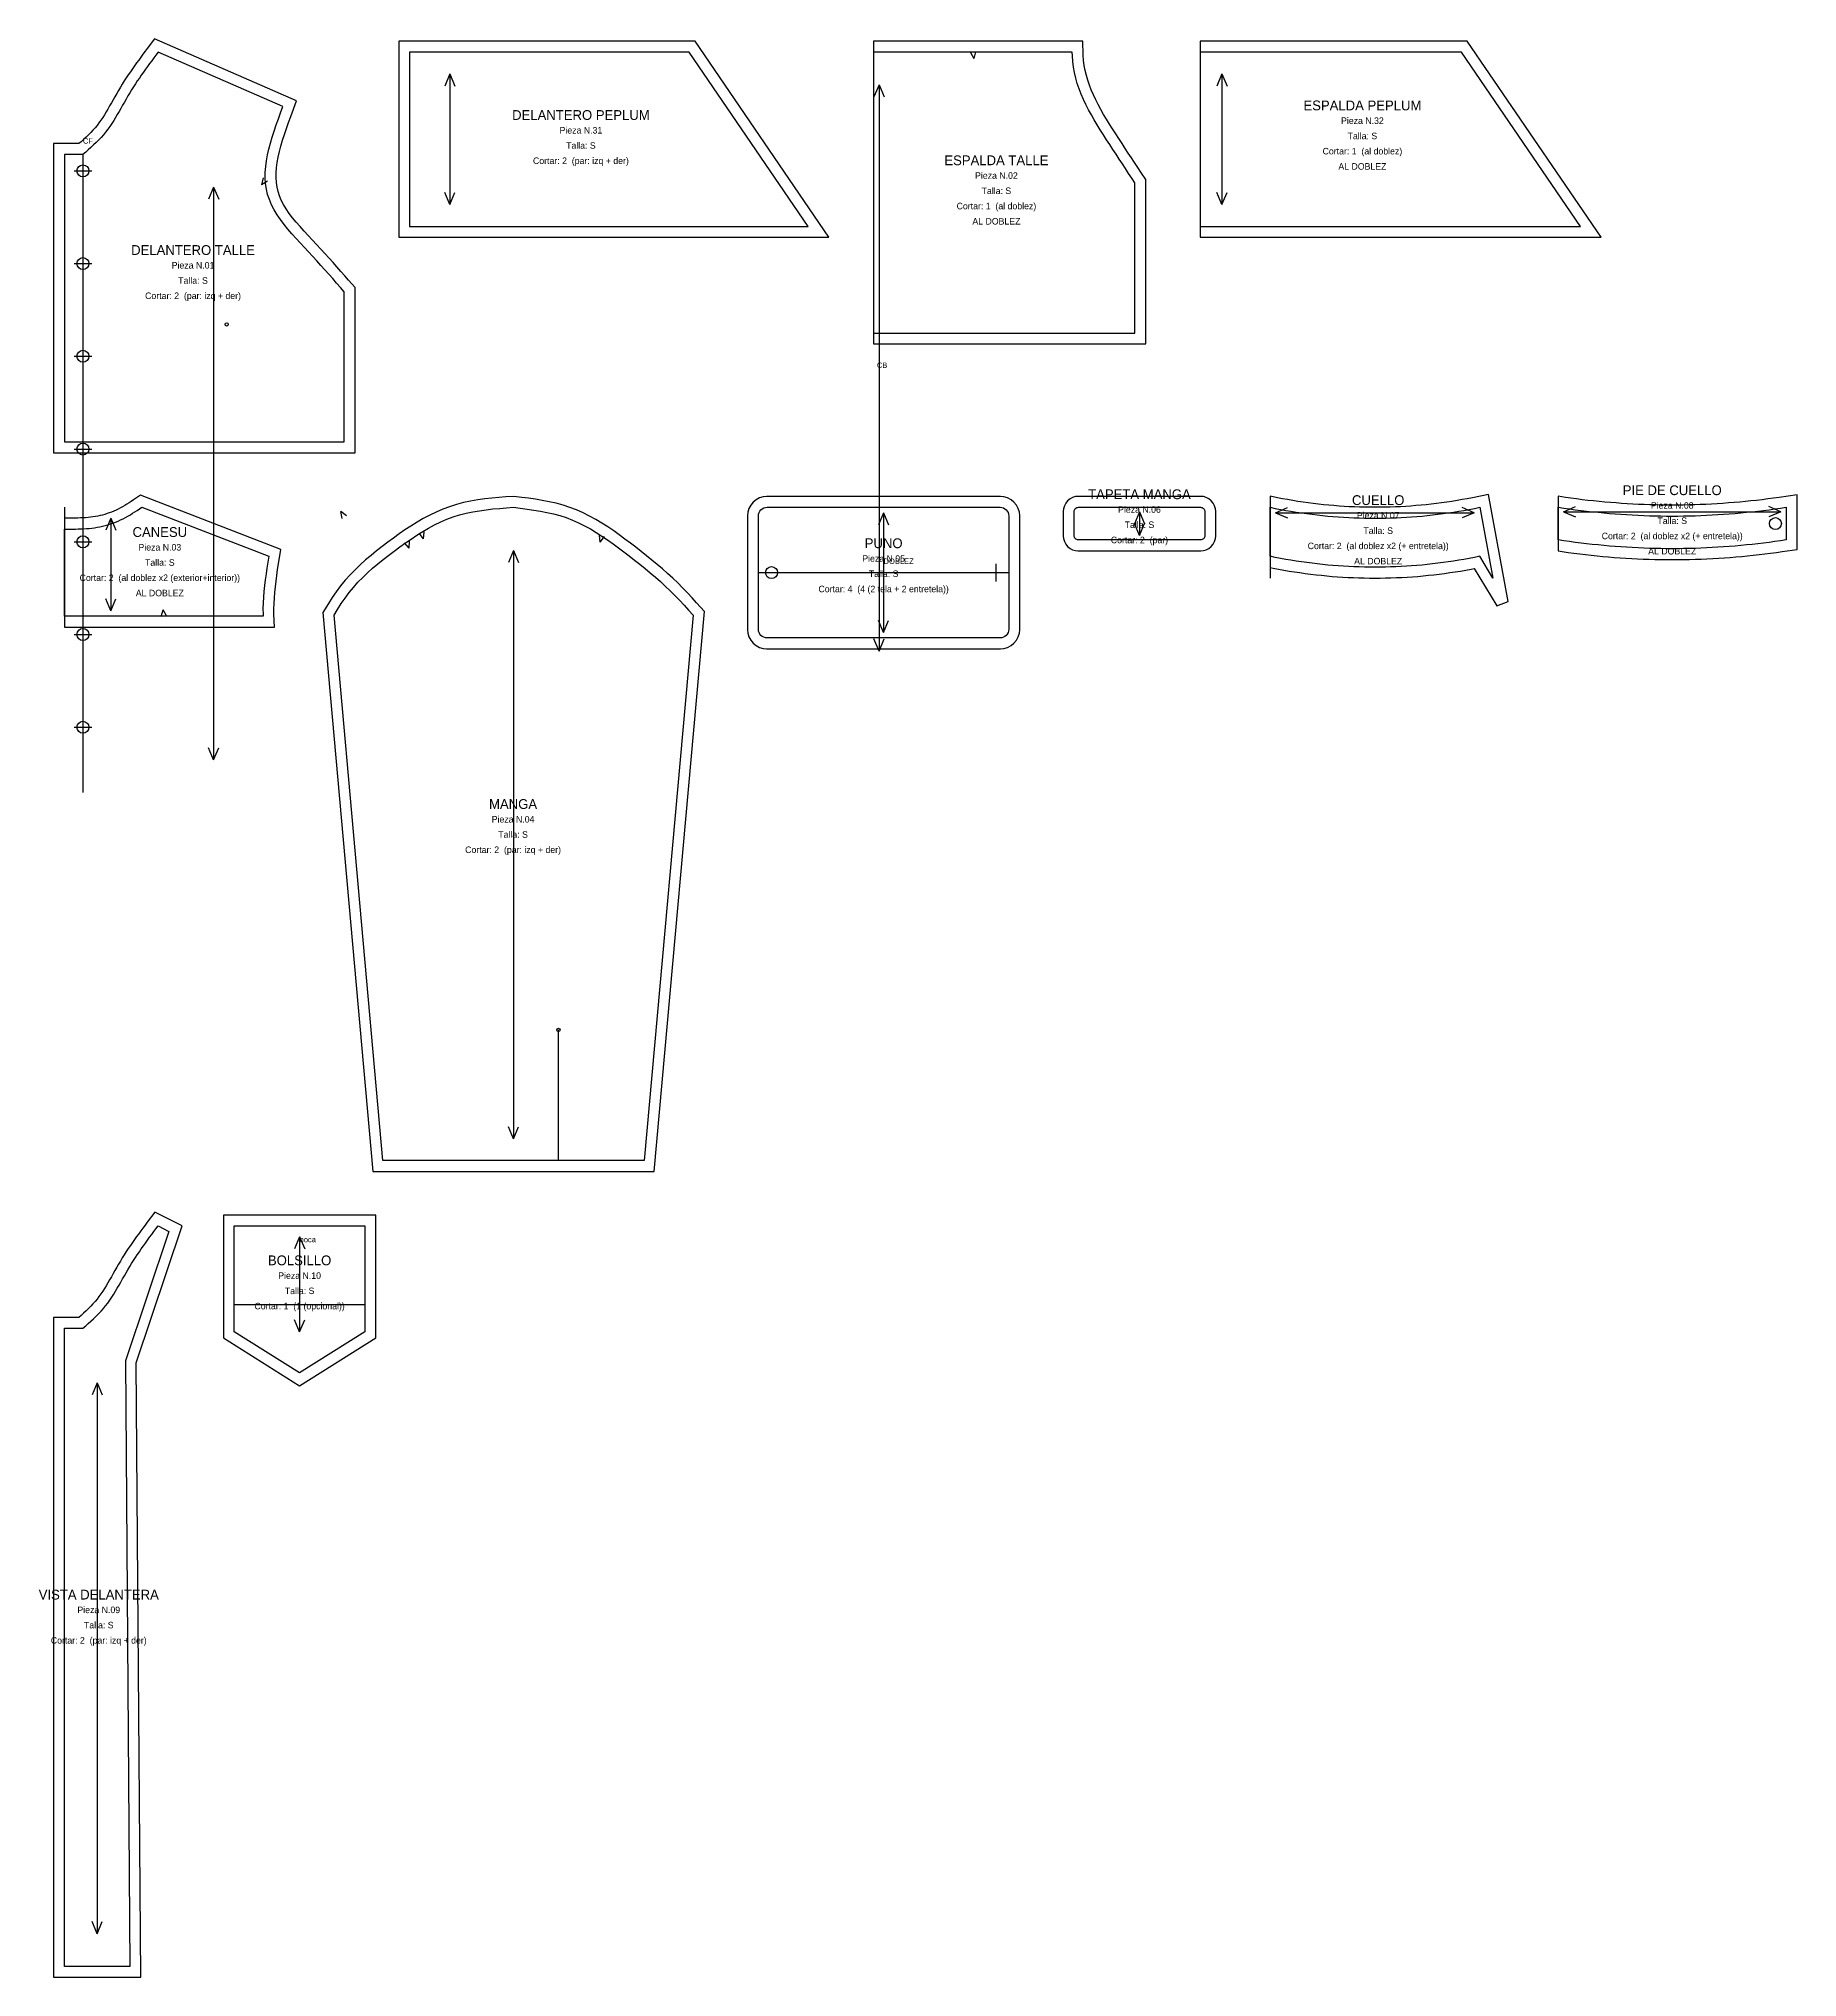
# Model space of a CAD drawing. Header units: centimetres. Extents: x -2 to 159, y -177 to 1.
import ezdxf
from ezdxf.enums import TextEntityAlignment as Align

# ---------------------------------------------------------------- set-up
doc = ezdxf.new("R2010")
doc.units = ezdxf.units.CM
for name, color, linetype in [('BOTONES', 30, 'Continuous'), ('CENTROS', 5, 'Continuous'), ('CONSTRUCCION', 8, 'Continuous'), ('CORTE', 1, 'Continuous'), ('COSTURA', 3, 'Continuous'), ('DOBLEZ', 6, 'Continuous'), ('HILO', 2, 'Continuous'), ('OJAL', 200, 'Continuous'), ('PIQUETES', 4, 'Continuous'), ('REFERENCIAS', 9, 'Continuous'), ('TEXTOS', 7, 'Continuous')]:
    doc.layers.add(name, color=color, linetype=linetype)

msp = doc.modelspace()

# ---------------------------------------------------------------- linework, layer by layer
at = {"layer": 'BOTONES'}
for centre in [(1.7, -10.9), (1.7, -19.42), (1.7, -27.93), (1.7, -36.45), (1.7, -44.97), (157.17, -43.3), (64.95, -47.8), (1.7, -53.48), (1.7, -62)]:
    msp.add_circle(centre, 0.55, dxfattribs=at)
at = {"layer": 'CENTROS'}
for centre in [(14.9, -25), (45.38, -89.8)]:
    msp.add_circle(centre, 0.15, dxfattribs=at)
at = {"layer": 'CONSTRUCCION'}
for p, q in [((1.7, -9.4), (1.7, -68)), ((63.75, -47.8), (86.75, -47.8)), ((45.38, -101.8), (45.38, -89.8)), ((15.6, -115.02), (27.6, -115.02))]:
    msp.add_line(p, q, dxfattribs=at)
at = {"layer": 'CORTE'}
for points in [[(-1, -8.4), (-1, -36.8), (26.7, -36.8), (26.7, -21.62), (26.1, -20.94), (25.75, -20.54), (25.39, -20.13), (25.03, -19.72), (24.67, -19.32), (24.3, -18.91), (23.93, -18.5), (23.55, -18.08), (23.16, -17.67), (22.77, -17.26), (22.38, -16.84), (22.01, -16.43), (21.64, -16.02), (21.29, -15.61), (20.96, -15.2), (20.65, -14.8), (20.38, -14.39), (20.13, -13.99), (19.92, -13.59), (19.75, -13.19), (19.62, -12.79), (19.53, -12.39), (19.47, -11.97), (19.45, -11.53), (19.45, -11.08), (19.49, -10.61), (19.55, -10.13), (19.64, -9.64), (19.75, -9.13), (19.89, -8.62), (20.04, -8.09), (20.21, -7.55), (20.39, -7.01), (20.59, -6.46), (20.79, -5.91), (21.32, -4.46), (8.27, 1.23), (7.6, 0.34), (7.41, 0.08), (7.21, -0.19), (7.02, -0.45), (6.82, -0.72), (6.63, -0.98), (6.43, -1.25), (6.24, -1.53), (6.05, -1.8), (5.86, -2.08), (5.68, -2.36), (5.49, -2.64), (5.31, -2.93), (5.14, -3.22), (4.96, -3.51), (4.8, -3.8), (4.63, -4.09), (4.47, -4.38), (4.31, -4.66), (4.15, -4.94), (3.99, -5.22), (3.83, -5.49), (3.67, -5.75), (3.51, -6), (3.34, -6.25), (3.17, -6.49), (2.99, -6.72), (2.81, -6.94), (2.62, -7.16), (2.42, -7.37), (2.21, -7.59), (1.99, -7.8), (1.76, -8.01), (1.52, -8.22), (1.32, -8.4), (-1, -8.4)], [(30.7, 1), (30.7, -17), (70.23, -17), (57.93, 1), (30.7, 1)], [(98.59, -10.58), (98.3, -10.14), (98.01, -9.7), (97.72, -9.27), (97.43, -8.83), (97.15, -8.38), (96.86, -7.94), (96.57, -7.5), (96.28, -7.05), (96, -6.6), (95.72, -6.16), (95.46, -5.71), (95.2, -5.26), (94.96, -4.81), (94.73, -4.37), (94.52, -3.92), (94.32, -3.47), (94.15, -3.02), (94, -2.57), (93.87, -2.13), (93.76, -1.68), (93.68, -1.22), (93.62, -0.76), (93.59, -0.28), (93.54, 1), (74.33, 1), (74.33, -26.8), (99.33, -26.8), (99.33, -11.7), (98.88, -11.01), (98.59, -10.58)], [(104.33, -17), (141.16, -17), (128.86, 1), (104.33, 1), (104.33, -17)], [(19.24, -51.6), (19.23, -51.12), (19.25, -50.62), (19.28, -50.12), (19.32, -49.61), (19.37, -49.1), (19.44, -48.58), (19.51, -48.05), (19.58, -47.52), (19.67, -46.99), (19.87, -45.66), (6.97, -40.68), (6.33, -41.11), (6.13, -41.25), (5.93, -41.38), (5.73, -41.51), (5.53, -41.63), (5.34, -41.75), (5.14, -41.85), (4.94, -41.96), (4.74, -42.05), (4.54, -42.14), (4.33, -42.23), (4.12, -42.31), (3.91, -42.38), (3.7, -42.45), (3.49, -42.51), (3.27, -42.56), (3.06, -42.61), (2.84, -42.65), (2.62, -42.68), (2.39, -42.71), (2.17, -42.74), (1.94, -42.76), (1.71, -42.77), (1.47, -42.78), (1.23, -42.79), (0.99, -42.8), (0.75, -42.8), (0.5, -42.8), (0.25, -42.8), (0, -42.8), (0, -52.8), (19.28, -52.8), (19.24, -51.6)], [(28.34, -102.8), (54.17, -102.8), (58.78, -51.36), (58.07, -50.57), (57.65, -50.11), (57.22, -49.65), (56.78, -49.19), (56.33, -48.74), (55.87, -48.31), (55.41, -47.88), (54.94, -47.46), (54.46, -47.05), (53.97, -46.65), (53.48, -46.25), (52.99, -45.86), (52.49, -45.47), (51.99, -45.09), (51.48, -44.71), (50.97, -44.33), (50.45, -43.96), (49.91, -43.6), (49.36, -43.25), (48.8, -42.92), (48.23, -42.6), (47.64, -42.31), (47.04, -42.04), (46.42, -41.81), (45.8, -41.61), (45.16, -41.43), (44.53, -41.29), (43.89, -41.17), (43.26, -41.06), (42.63, -40.97), (42, -40.89), (41.28, -40.8), (40.54, -40.85), (39.9, -40.9), (39.26, -40.96), (38.61, -41.03), (37.96, -41.12), (37.31, -41.23), (36.67, -41.37), (36.02, -41.53), (35.38, -41.74), (34.76, -41.97), (34.14, -42.23), (33.55, -42.52), (32.96, -42.84), (32.39, -43.17), (31.83, -43.52), (31.28, -43.88), (30.75, -44.25), (30.22, -44.63), (29.7, -45.01), (29.18, -45.4), (28.66, -45.8), (28.16, -46.21), (27.66, -46.63), (27.17, -47.07), (26.69, -47.53), (26.23, -48), (25.79, -48.49), (25.36, -49.01), (24.97, -49.55), (24.6, -50.09), (24.25, -50.63), (23.74, -51.45), (28.34, -102.8)], [(62.75, -53.05), (62.78, -53.35), (62.88, -53.69), (63.05, -54), (63.27, -54.28), (63.54, -54.5), (63.86, -54.67), (64.19, -54.77), (64.5, -54.8), (85.99, -54.8), (86.3, -54.77), (86.64, -54.67), (86.95, -54.5), (87.22, -54.28), (87.45, -54), (87.61, -53.69), (87.72, -53.35), (87.75, -53.05), (87.75, -42.55), (87.72, -42.25), (87.61, -41.91), (87.45, -41.6), (87.22, -41.32), (86.95, -41.1), (86.64, -40.93), (86.3, -40.83), (85.99, -40.8), (64.5, -40.8), (64.19, -40.83), (63.86, -40.93), (63.54, -41.1), (63.27, -41.32), (63.05, -41.6), (62.88, -41.91), (62.78, -42.25), (62.75, -42.55), (62.75, -53.05)], [(91.75, -44.45), (91.77, -44.67), (91.85, -44.94), (91.98, -45.18), (92.15, -45.39), (92.37, -45.57), (92.61, -45.7), (92.87, -45.78), (93.1, -45.8), (104.39, -45.8), (104.62, -45.78), (104.88, -45.7), (105.13, -45.57), (105.34, -45.39), (105.51, -45.18), (105.64, -44.94), (105.72, -44.67), (105.75, -44.45), (105.75, -42.15), (105.72, -41.93), (105.64, -41.66), (105.51, -41.42), (105.34, -41.21), (105.13, -41.03), (104.88, -40.9), (104.62, -40.82), (104.39, -40.8), (93.1, -40.8), (92.87, -40.82), (92.61, -40.9), (92.37, -41.03), (92.15, -41.21), (91.98, -41.42), (91.85, -41.66), (91.77, -41.93), (91.75, -42.15), (91.75, -44.45)], [(111.53, -47.47), (112.02, -47.56), (112.51, -47.65), (113, -47.73), (113.49, -47.8), (113.98, -47.87), (114.47, -47.93), (114.97, -47.99), (115.46, -48.04), (115.95, -48.09), (116.44, -48.14), (116.93, -48.17), (117.43, -48.21), (117.92, -48.24), (118.41, -48.26), (118.9, -48.28), (119.39, -48.29), (119.89, -48.3), (120.38, -48.3), (120.87, -48.3), (121.36, -48.29), (121.85, -48.28), (122.35, -48.26), (122.84, -48.24), (123.33, -48.21), (123.82, -48.17), (124.31, -48.14), (124.81, -48.09), (125.3, -48.04), (125.79, -47.99), (126.28, -47.93), (126.77, -47.87), (127.26, -47.8), (127.76, -47.73), (128.25, -47.65), (128.74, -47.56), (129.23, -47.47), (129.51, -47.42), (131.57, -50.84), (132.62, -50.44), (130.81, -40.62), (129.33, -40.92), (128.86, -41.01), (128.39, -41.09), (127.92, -41.17), (127.45, -41.25), (126.98, -41.32), (126.5, -41.39), (126.03, -41.45), (125.56, -41.5), (125.09, -41.56), (124.62, -41.6), (124.15, -41.64), (123.68, -41.68), (123.21, -41.71), (122.73, -41.74), (122.26, -41.76), (121.79, -41.78), (121.32, -41.79), (120.85, -41.8), (120.38, -41.8), (119.91, -41.8), (119.44, -41.79), (118.96, -41.78), (118.49, -41.76), (118.02, -41.74), (117.55, -41.71), (117.08, -41.68), (116.61, -41.64), (116.14, -41.6), (115.67, -41.56), (115.19, -41.5), (114.72, -41.45), (114.25, -41.39), (113.78, -41.32), (113.31, -41.25), (112.84, -41.17), (112.36, -41.09), (111.89, -41.01), (111.42, -40.92), (110.75, -40.78), (110.75, -47.32), (111.03, -47.38), (111.53, -47.47)], [(138.12, -45.94), (138.65, -46.01), (139.19, -46.08), (139.72, -46.14), (140.25, -46.2), (140.78, -46.26), (141.31, -46.31), (141.84, -46.35), (142.37, -46.4), (142.91, -46.44), (143.44, -46.47), (143.97, -46.5), (144.5, -46.53), (145.03, -46.55), (145.56, -46.57), (146.1, -46.58), (146.63, -46.59), (147.16, -46.6), (147.69, -46.6), (148.22, -46.6), (148.76, -46.59), (149.29, -46.58), (149.82, -46.57), (150.35, -46.55), (150.88, -46.53), (151.41, -46.5), (151.95, -46.47), (152.48, -46.44), (153.01, -46.4), (153.54, -46.35), (154.07, -46.31), (154.6, -46.26), (155.14, -46.2), (155.67, -46.14), (156.2, -46.08), (156.73, -46.01), (157.26, -45.94), (157.79, -45.87), (159.17, -45.66), (159.17, -40.64), (157.51, -40.89), (156.99, -40.96), (156.47, -41.03), (155.96, -41.1), (155.44, -41.16), (154.92, -41.21), (154.41, -41.27), (153.89, -41.32), (153.37, -41.36), (152.86, -41.4), (152.34, -41.44), (151.82, -41.47), (151.31, -41.5), (150.79, -41.53), (150.27, -41.55), (149.76, -41.57), (149.24, -41.58), (148.72, -41.59), (148.21, -41.6), (147.69, -41.6), (147.18, -41.6), (146.66, -41.59), (146.14, -41.58), (145.63, -41.57), (145.11, -41.55), (144.59, -41.53), (144.08, -41.5), (143.56, -41.47), (143.04, -41.44), (142.53, -41.4), (142.01, -41.36), (141.49, -41.32), (140.98, -41.27), (140.46, -41.21), (139.94, -41.16), (139.43, -41.1), (138.91, -41.03), (138.39, -40.96), (137.88, -40.89), (137.21, -40.79), (137.21, -45.81), (137.59, -45.87), (138.12, -45.94)], [(-1, -176.8), (7.01, -176.8), (6.6, -120.36), (10.82, -107.79), (8.3, -106.53), (7.6, -107.46), (7.41, -107.72), (7.21, -107.99), (7.02, -108.25), (6.82, -108.52), (6.63, -108.78), (6.43, -109.05), (6.24, -109.33), (6.05, -109.6), (5.86, -109.88), (5.68, -110.16), (5.49, -110.44), (5.31, -110.73), (5.14, -111.02), (4.96, -111.31), (4.8, -111.6), (4.63, -111.89), (4.47, -112.18), (4.31, -112.46), (4.15, -112.74), (3.99, -113.02), (3.83, -113.29), (3.67, -113.55), (3.51, -113.8), (3.34, -114.05), (3.17, -114.29), (2.99, -114.52), (2.81, -114.74), (2.62, -114.96), (2.42, -115.17), (2.21, -115.39), (1.99, -115.6), (1.76, -115.81), (1.52, -116.02), (1.32, -116.2), (-1, -116.2), (-1, -176.8)], [(14.6, -118.07), (21.6, -122.48), (28.6, -118.07), (28.6, -106.8), (14.6, -106.8), (14.6, -118.07)]]:
    msp.add_lwpolyline(points, close=True, dxfattribs=at)
at = {"layer": 'COSTURA'}
for points in [[(25.7, -22), (25.35, -21.6), (25, -21.2), (24.64, -20.79), (24.28, -20.39), (23.92, -19.98), (23.56, -19.58), (23.19, -19.17), (22.81, -18.76), (22.43, -18.35), (22.04, -17.94), (21.65, -17.52), (21.27, -17.11), (20.89, -16.68), (20.52, -16.25), (20.17, -15.82), (19.84, -15.38), (19.53, -14.93), (19.26, -14.48), (19.02, -14.01), (18.82, -13.54), (18.66, -13.06), (18.55, -12.57), (18.48, -12.07), (18.45, -11.56), (18.45, -11.04), (18.49, -10.51), (18.56, -9.98), (18.66, -9.44), (18.78, -8.9), (18.92, -8.35), (19.08, -7.8), (19.26, -7.24), (19.45, -6.68), (19.65, -6.12), (19.85, -5.56), (20.06, -5), (8.6, 0), (8.4, -0.26), (8.21, -0.52), (8.02, -0.78), (7.82, -1.04), (7.63, -1.3), (7.44, -1.57), (7.25, -1.83), (7.06, -2.1), (6.88, -2.37), (6.69, -2.64), (6.51, -2.91), (6.34, -3.18), (6.16, -3.46), (5.99, -3.73), (5.83, -4.02), (5.66, -4.3), (5.5, -4.58), (5.34, -4.87), (5.18, -5.16), (5.02, -5.44), (4.85, -5.72), (4.69, -6), (4.52, -6.28), (4.34, -6.55), (4.16, -6.82), (3.97, -7.08), (3.78, -7.34), (3.57, -7.59), (3.36, -7.83), (3.14, -8.07), (2.91, -8.3), (2.67, -8.52), (2.43, -8.75), (2.19, -8.97), (1.95, -9.18), (1.7, -9.4), (0, -9.4), (0, -35.8), (25.7, -35.8)], [(57.4, 0), (31.7, 0), (31.7, -16), (68.33, -16)], [(98.33, -12), (98.04, -11.56), (97.75, -11.13), (97.47, -10.69), (97.18, -10.25), (96.89, -9.81), (96.6, -9.37), (96.31, -8.93), (96.02, -8.49), (95.73, -8.04), (95.44, -7.59), (95.15, -7.13), (94.87, -6.68), (94.59, -6.21), (94.33, -5.75), (94.07, -5.28), (93.83, -4.81), (93.6, -4.33), (93.4, -3.85), (93.21, -3.36), (93.04, -2.87), (92.9, -2.38), (92.78, -1.88), (92.69, -1.37), (92.63, -0.86), (92.59, -0.34), (92.57, 0), (74.33, 0), (74.33, -25.8), (98.33, -25.8)], [(128.33, 0), (104.33, 0), (104.33, -16), (139.26, -16)], [(0, -43.8), (0.25, -43.8), (0.5, -43.8), (0.76, -43.8), (1.01, -43.8), (1.26, -43.79), (1.51, -43.78), (1.76, -43.77), (2.01, -43.75), (2.26, -43.73), (2.51, -43.71), (2.76, -43.67), (3.01, -43.63), (3.25, -43.59), (3.5, -43.53), (3.74, -43.47), (3.99, -43.41), (4.23, -43.33), (4.46, -43.25), (4.7, -43.16), (4.93, -43.06), (5.16, -42.96), (5.39, -42.85), (5.61, -42.74), (5.83, -42.61), (6.05, -42.49), (6.26, -42.35), (6.47, -42.22), (6.68, -42.08), (6.89, -41.94), (7.1, -41.8), (18.76, -46.3), (18.68, -46.84), (18.6, -47.38), (18.52, -47.91), (18.44, -48.45), (18.38, -48.99), (18.32, -49.52), (18.28, -50.05), (18.25, -50.58), (18.23, -51.1), (18.24, -51.63), (18.24, -51.8), (0, -51.8)], [(24.76, -51.7), (25.09, -51.17), (25.43, -50.64), (25.78, -50.13), (26.15, -49.63), (26.55, -49.15), (26.96, -48.68), (27.4, -48.24), (27.85, -47.81), (28.31, -47.39), (28.79, -46.98), (29.29, -46.59), (29.79, -46.2), (30.29, -45.82), (30.8, -45.44), (31.32, -45.07), (31.84, -44.71), (32.37, -44.36), (32.91, -44.03), (33.45, -43.71), (34, -43.42), (34.56, -43.14), (35.13, -42.9), (35.71, -42.68), (36.3, -42.5), (36.89, -42.34), (37.5, -42.21), (38.12, -42.11), (38.74, -42.02), (39.36, -41.95), (39.99, -41.9), (40.62, -41.85), (41.25, -41.8), (41.87, -41.88), (42.49, -41.96), (43.11, -42.05), (43.72, -42.15), (44.32, -42.27), (44.92, -42.4), (45.51, -42.56), (46.09, -42.75), (46.66, -42.97), (47.22, -43.21), (47.77, -43.49), (48.31, -43.78), (48.84, -44.1), (49.36, -44.44), (49.88, -44.78), (50.39, -45.15), (50.89, -45.51), (51.39, -45.89), (51.88, -46.27), (52.37, -46.65), (52.86, -47.03), (53.34, -47.42), (53.81, -47.81), (54.28, -48.21), (54.74, -48.62), (55.19, -49.04), (55.64, -49.46), (56.07, -49.89), (56.5, -50.34), (56.92, -50.79), (57.33, -51.24), (57.75, -51.7), (53.25, -101.8), (29.25, -101.8)], [(63.75, -42.6), (63.76, -42.44), (63.81, -42.29), (63.88, -42.16), (63.98, -42.03), (64.1, -41.93), (64.24, -41.86), (64.39, -41.82), (64.55, -41.8), (85.95, -41.8), (86.1, -41.82), (86.25, -41.86), (86.39, -41.93), (86.51, -42.03), (86.61, -42.16), (86.68, -42.29), (86.73, -42.44), (86.75, -42.6), (86.75, -53), (86.73, -53.16), (86.68, -53.31), (86.61, -53.44), (86.51, -53.57), (86.39, -53.67), (86.25, -53.74), (86.1, -53.78), (85.95, -53.8), (64.55, -53.8), (64.39, -53.78), (64.24, -53.74), (64.1, -53.67), (63.98, -53.57), (63.88, -53.44), (63.81, -53.31), (63.76, -53.16), (63.75, -53)], [(92.75, -42.2), (92.75, -42.12), (92.78, -42.05), (92.81, -41.98), (92.86, -41.92), (92.92, -41.87), (92.99, -41.83), (93.07, -41.81), (93.15, -41.8), (104.35, -41.8), (104.42, -41.81), (104.5, -41.83), (104.57, -41.87), (104.63, -41.92), (104.68, -41.98), (104.72, -42.05), (104.74, -42.12), (104.75, -42.2), (104.75, -44.4), (104.74, -44.48), (104.72, -44.55), (104.68, -44.62), (104.63, -44.68), (104.57, -44.73), (104.5, -44.77), (104.42, -44.79), (104.35, -44.8), (93.15, -44.8), (93.07, -44.79), (92.99, -44.77), (92.92, -44.73), (92.86, -44.68), (92.81, -44.62), (92.78, -44.55), (92.75, -44.48), (92.75, -44.4)], [(110.75, -41.8), (111.23, -41.9), (111.71, -41.99), (112.19, -42.08), (112.67, -42.16), (113.15, -42.24), (113.64, -42.31), (114.12, -42.38), (114.6, -42.44), (115.08, -42.5), (115.56, -42.55), (116.04, -42.6), (116.52, -42.64), (117.01, -42.68), (117.49, -42.71), (117.97, -42.74), (118.45, -42.76), (118.93, -42.78), (119.41, -42.79), (119.9, -42.8), (120.38, -42.8), (120.86, -42.8), (121.34, -42.79), (121.82, -42.78), (122.3, -42.76), (122.79, -42.74), (123.27, -42.71), (123.75, -42.68), (124.23, -42.64), (124.71, -42.6), (125.19, -42.55), (125.68, -42.5), (126.16, -42.44), (126.64, -42.38), (127.12, -42.31), (127.6, -42.24), (128.08, -42.16), (128.56, -42.08), (129.05, -41.99), (129.53, -41.9), (130.01, -41.8), (131.21, -48.3), (130.01, -46.3), (129.53, -46.4), (129.05, -46.49), (128.56, -46.58), (128.08, -46.66), (127.6, -46.74), (127.12, -46.81), (126.64, -46.88), (126.16, -46.94), (125.68, -47), (125.19, -47.05), (124.71, -47.1), (124.23, -47.14), (123.75, -47.18), (123.27, -47.21), (122.79, -47.24), (122.3, -47.26), (121.82, -47.28), (121.34, -47.29), (120.86, -47.3), (120.38, -47.3), (119.9, -47.3), (119.41, -47.29), (118.93, -47.28), (118.45, -47.26), (117.97, -47.24), (117.49, -47.21), (117.01, -47.18), (116.52, -47.14), (116.04, -47.1), (115.56, -47.05), (115.08, -47), (114.6, -46.94), (114.12, -46.88), (113.64, -46.81), (113.15, -46.74), (112.67, -46.66), (112.19, -46.58), (111.71, -46.49), (111.23, -46.4), (110.75, -46.3)], [(137.21, -41.8), (137.73, -41.88), (138.26, -41.95), (138.78, -42.02), (139.31, -42.09), (139.83, -42.15), (140.35, -42.21), (140.88, -42.26), (141.4, -42.31), (141.93, -42.36), (142.45, -42.4), (142.97, -42.44), (143.5, -42.47), (144.02, -42.5), (144.55, -42.53), (145.07, -42.55), (145.6, -42.57), (146.12, -42.58), (146.64, -42.59), (147.17, -42.6), (147.69, -42.6), (148.22, -42.6), (148.74, -42.59), (149.26, -42.58), (149.79, -42.57), (150.31, -42.55), (150.84, -42.53), (151.36, -42.5), (151.88, -42.47), (152.41, -42.44), (152.93, -42.4), (153.46, -42.36), (153.98, -42.31), (154.51, -42.26), (155.03, -42.21), (155.55, -42.15), (156.08, -42.09), (156.6, -42.02), (157.13, -41.95), (157.65, -41.88), (158.17, -41.8), (158.17, -44.8), (157.65, -44.88), (157.13, -44.95), (156.6, -45.02), (156.08, -45.09), (155.55, -45.15), (155.03, -45.21), (154.51, -45.26), (153.98, -45.31), (153.46, -45.36), (152.93, -45.4), (152.41, -45.44), (151.88, -45.47), (151.36, -45.5), (150.84, -45.53), (150.31, -45.55), (149.79, -45.57), (149.26, -45.58), (148.74, -45.59), (148.22, -45.6), (147.69, -45.6), (147.17, -45.6), (146.64, -45.59), (146.12, -45.58), (145.6, -45.57), (145.07, -45.55), (144.55, -45.53), (144.02, -45.5), (143.5, -45.47), (142.97, -45.44), (142.45, -45.4), (141.93, -45.36), (141.4, -45.31), (140.88, -45.26), (140.35, -45.21), (139.83, -45.15), (139.31, -45.09), (138.78, -45.02), (138.26, -44.95), (137.73, -44.88), (137.21, -44.8)], [(0, -117.2), (1.7, -117.2), (1.95, -116.98), (2.19, -116.77), (2.43, -116.55), (2.67, -116.32), (2.91, -116.1), (3.14, -115.87), (3.36, -115.63), (3.57, -115.39), (3.78, -115.14), (3.97, -114.88), (4.16, -114.62), (4.34, -114.35), (4.52, -114.08), (4.69, -113.8), (4.85, -113.52), (5.02, -113.24), (5.18, -112.96), (5.34, -112.67), (5.5, -112.38), (5.66, -112.1), (5.83, -111.82), (5.99, -111.53), (6.16, -111.26), (6.34, -110.98), (6.51, -110.71), (6.69, -110.44), (6.88, -110.17), (7.06, -109.9), (7.25, -109.63), (7.44, -109.37), (7.63, -109.1), (7.82, -108.84), (8.02, -108.58), (8.21, -108.32), (8.4, -108.06), (8.6, -107.8), (9.6, -108.3), (5.6, -120.2), (6, -175.8), (0, -175.8)], [(15.6, -107.8), (27.6, -107.8), (27.6, -117.52), (21.6, -121.3), (15.6, -117.52)]]:
    msp.add_lwpolyline(points, close=True, dxfattribs=at)
at = {"layer": 'DOBLEZ'}
for p, q in [((74.33, 0), (74.33, -25.8)), ((104.33, 0), (104.33, -16)), ((0, -41.8), (0, -51.8)), ((110.75, -41.8), (110.75, -48.3)), ((137.21, -41.8), (137.21, -45.6))]:
    msp.add_line(p, q, dxfattribs=at)
at = {"layer": 'HILO'}
for p, q in [((35.4, -2), (34.93, -3.11)), ((35.4, -2), (35.4, -14)), ((35.4, -2), (35.87, -3.11)), ((74.83, -3), (74.36, -4.11)), ((74.83, -3), (74.83, -55)), ((74.83, -3), (75.3, -4.11)), ((106.33, -2), (105.86, -3.11)), ((106.33, -2), (106.33, -14)), ((106.33, -2), (106.8, -3.11)), ((13.7, -12.4), (13.23, -13.51)), ((13.7, -12.4), (13.7, -65)), ((13.7, -12.4), (14.17, -13.51)), ((35.4, -14), (34.93, -12.89)), ((35.4, -14), (35.87, -12.89)), ((106.33, -14), (105.86, -12.89)), ((106.33, -14), (106.8, -12.89)), ((75.25, -42.3), (74.78, -43.41)), ((75.25, -42.3), (75.25, -53.3)), ((75.25, -42.3), (75.71, -43.41)), ((98.75, -42.2), (98.28, -43.31)), ((98.75, -42.2), (98.75, -44.4)), ((98.75, -42.2), (99.21, -43.31)), ((111.25, -42.3), (112.35, -41.83)), ((111.25, -42.3), (129.51, -42.3)), ((111.25, -42.3), (112.35, -42.77)), ((129.51, -42.3), (128.4, -41.83)), ((129.51, -42.3), (128.4, -42.77)), ((137.71, -42.2), (138.82, -41.73)), ((137.71, -42.2), (157.67, -42.2)), ((137.71, -42.2), (138.82, -42.67)), ((157.67, -42.2), (156.57, -41.73)), ((157.67, -42.2), (156.57, -42.67)), ((4.26, -42.8), (3.79, -43.91)), ((4.26, -42.8), (4.26, -51.3)), ((4.26, -42.8), (4.73, -43.91)), ((98.75, -44.4), (98.28, -43.29)), ((98.75, -44.4), (99.21, -43.29)), ((41.25, -45.76), (40.79, -46.87)), ((41.25, -45.76), (41.25, -99.8)), ((41.25, -45.76), (41.72, -46.87)), ((4.26, -51.3), (3.79, -50.19)), ((4.26, -51.3), (4.73, -50.19)), ((75.25, -53.3), (74.78, -52.19)), ((75.25, -53.3), (75.71, -52.19)), ((74.83, -55), (74.36, -53.89)), ((74.83, -55), (75.3, -53.89)), ((13.7, -65), (13.23, -63.89)), ((13.7, -65), (14.17, -63.89)), ((41.25, -99.8), (40.79, -98.69)), ((41.25, -99.8), (41.72, -98.69)), ((21.6, -108.8), (21.13, -109.91)), ((21.6, -108.8), (21.6, -117.52)), ((21.6, -108.8), (22.07, -109.91)), ((21.6, -117.52), (21.13, -116.41)), ((21.6, -117.52), (22.07, -116.41)), ((3, -122.2), (2.53, -123.31)), ((3, -122.2), (3, -172.8)), ((3, -122.2), (3.47, -123.31)), ((3, -172.8), (2.53, -171.69)), ((3, -172.8), (3.47, -171.69))]:
    msp.add_line(p, q, dxfattribs=at)
at = {"layer": 'OJAL'}
for p, q in [((0.9, -10.9), (2.5, -10.9)), ((0.9, -19.42), (2.5, -19.42)), ((0.9, -27.93), (2.5, -27.93)), ((0.9, -36.45), (2.5, -36.45)), ((0.9, -44.97), (2.5, -44.97)), ((85.55, -47), (85.55, -48.6)), ((0.9, -53.48), (2.5, -53.48)), ((0.9, -62), (2.5, -62))]:
    msp.add_line(p, q, dxfattribs=at)
at = {"layer": 'PIQUETES'}
for p, q in [((83.69, 0.04), (83.55, -0.59)), ((83.22, -0.04), (83.55, -0.59)), ((18.26, -11.55), (18.1, -12.17)), ((18.65, -11.83), (18.1, -12.17)), ((25.5, -42.83), (25.38, -42.19)), ((25.9, -42.57), (25.38, -42.19)), ((32.54, -44.18), (32.94, -44.69)), ((33, -44.04), (32.94, -44.69)), ((49.11, -44.36), (49.17, -45)), ((49.57, -44.49), (49.17, -45)), ((31.21, -45.07), (31.64, -45.55)), ((31.66, -44.91), (31.64, -45.55)), ((8.88, -51.82), (9.07, -51.2)), ((9.36, -51.78), (9.07, -51.2))]:
    msp.add_line(p, q, dxfattribs=at)

# ---------------------------------------------------------------- texts
at = {"layer": 'REFERENCIAS'}
for s, p in [('CF', (1.7, -8.4)), ('CB', (74.63, -29)), ('DOBLEZ', (75.25, -47)), ('boca', (21.6, -109.3))]:
    msp.add_text(s, height=0.5, dxfattribs=at).set_placement(p)
at = {"layer": 'TEXTOS'}
for s, height, p in [('DELANTERO PEPLUM', 0.9, (47.44, -5.77)), ('ESPALDA PEPLUM', 0.9, (119.23, -4.89)), ('Pieza N.31', 0.6, (47.44, -7.17)), ('Pieza N.32', 0.6, (119.23, -6.29)), ('Talla: S', 0.6, (47.44, -8.57)), ('Cortar: 1  (al doblez)', 0.6, (119.23, -9.09)), ('Talla: S', 0.6, (119.23, -7.69)), ('Cortar: 2  (par: izq + der)', 0.6, (47.44, -9.97)), ('ESPALDA TALLE', 0.9, (85.61, -9.93)), ('AL DOBLEZ', 0.6, (119.23, -10.49)), ('Pieza N.02', 0.6, (85.61, -11.33)), ('Talla: S', 0.6, (85.61, -12.73)), ('Cortar: 1  (al doblez)', 0.6, (85.61, -14.13)), ('AL DOBLEZ', 0.6, (85.61, -15.53)), ('DELANTERO TALLE', 0.9, (11.81, -18.17)), ('Pieza N.01', 0.6, (11.81, -19.57)), ('Talla: S', 0.6, (11.81, -20.97)), ('Cortar: 2  (par: izq + der)', 0.6, (11.81, -22.37)), ('TAPETA MANGA', 0.9, (98.75, -40.6)), ('CUELLO', 0.9, (120.68, -41.14)), ('PIE DE CUELLO', 0.9, (147.69, -40.23)), ('Pieza N.06', 0.6, (98.75, -42)), ('Pieza N.07', 0.6, (120.68, -42.54)), ('Pieza N.08', 0.6, (147.69, -41.63)), ('Talla: S', 0.6, (147.69, -43.03)), ('CANESU', 0.9, (8.76, -44.07)), ('Cortar: 2  (par)', 0.6, (98.75, -44.8)), ('Talla: S', 0.6, (98.75, -43.4)), ('Talla: S', 0.6, (120.68, -43.94)), ('Cortar: 2  (al doblez x2 (+ entretela))', 0.6, (147.69, -44.43)), ('Pieza N.03', 0.6, (8.76, -45.47)), ('Pieza N.05', 0.6, (75.25, -46.5)), ('PUNO', 0.9, (75.25, -45.1)), ('Cortar: 2  (al doblez x2 (+ entretela))', 0.6, (120.68, -45.34)), ('AL DOBLEZ', 0.6, (147.69, -45.83)), ('Cortar: 2  (al doblez x2 (exterior+interior))', 0.6, (8.76, -48.27)), ('Talla: S', 0.6, (8.76, -46.87)), ('Talla: S', 0.6, (75.25, -47.9)), ('AL DOBLEZ', 0.6, (120.68, -46.74)), ('AL DOBLEZ', 0.6, (8.76, -49.67)), ('Cortar: 4  (4 (2 tela + 2 entretela))', 0.6, (75.25, -49.3)), ('MANGA', 0.9, (41.21, -69.05)), ('Pieza N.04', 0.6, (41.21, -70.45)), ('Cortar: 2  (par: izq + der)', 0.6, (41.21, -73.25)), ('Talla: S', 0.6, (41.21, -71.85)), ('BOLSILLO', 0.9, (21.6, -110.96)), ('Pieza N.10', 0.6, (21.6, -112.36)), ('Talla: S', 0.6, (21.6, -113.76)), ('Cortar: 1  (1 (opcional))', 0.6, (21.6, -115.16)), ('VISTA DELANTERA', 0.9, (3.15, -141.66)), ('Pieza N.09', 0.6, (3.15, -143.06)), ('Talla: S', 0.6, (3.15, -144.46)), ('Cortar: 2  (par: izq + der)', 0.6, (3.15, -145.86))]:
    msp.add_text(s, height=height, dxfattribs=at).set_placement(p, align=Align.MIDDLE_CENTER)

doc.saveas('drawing.dxf')
